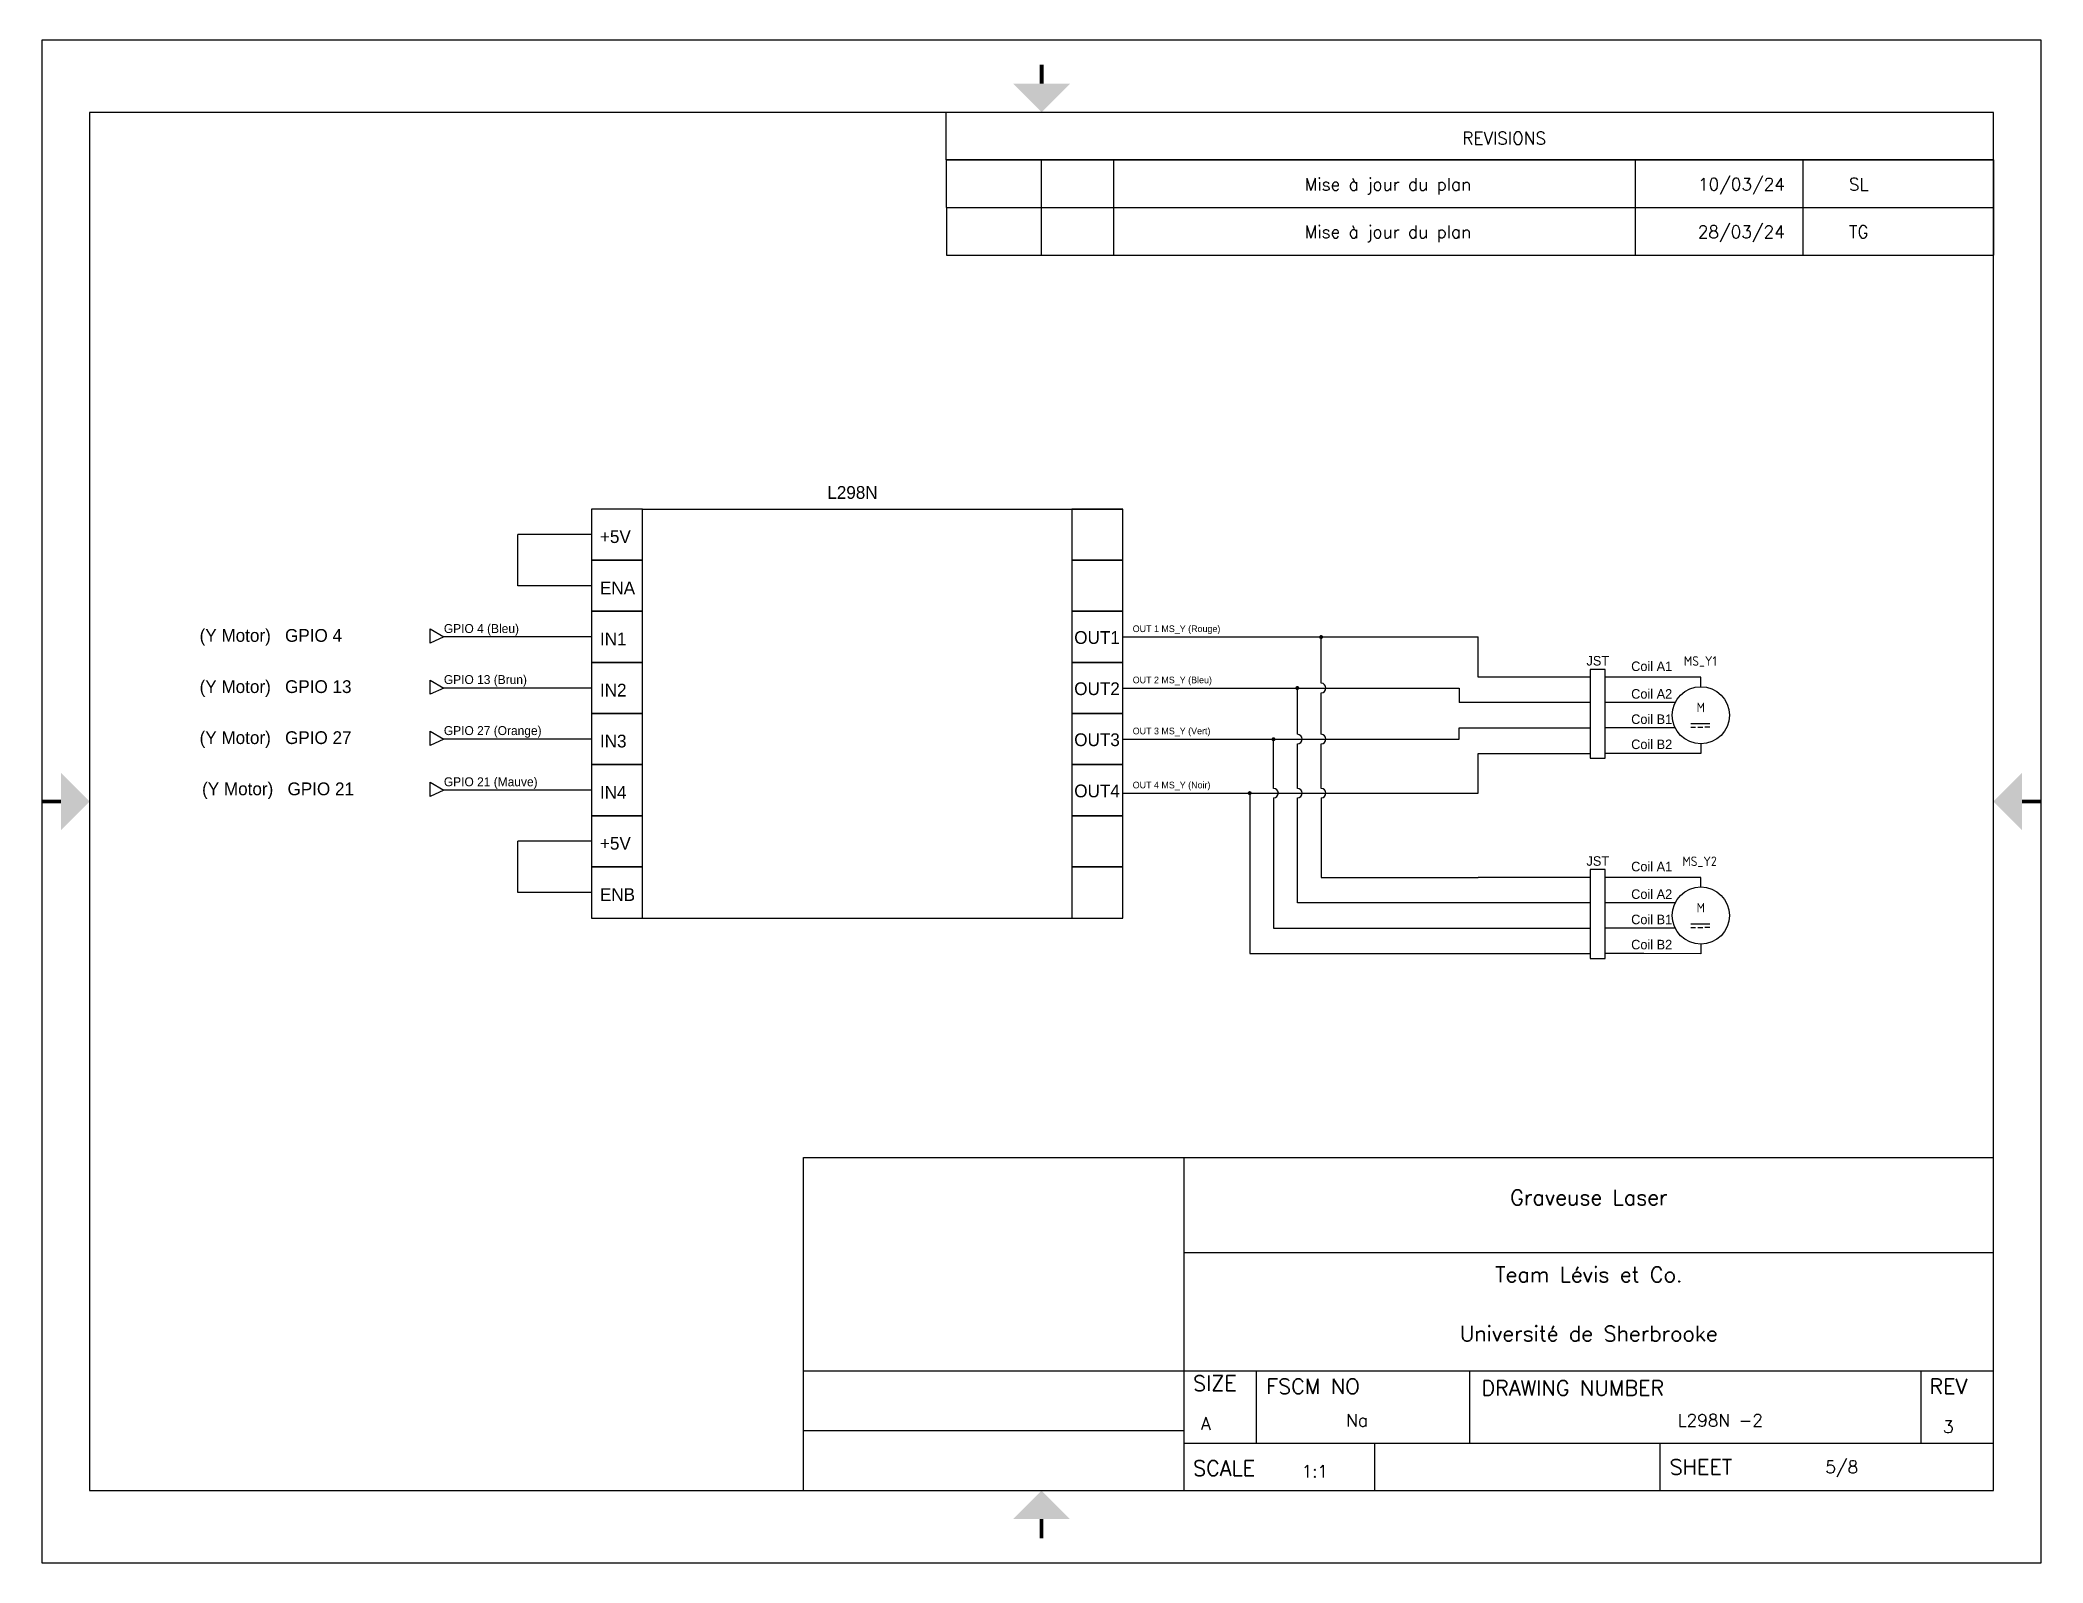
# Model space of a CAD drawing. Header units: inches. Extents: x 0 to 10.5, y 0 to 8.
import ezdxf
from ezdxf.enums import TextEntityAlignment as Align

# ---------------------------------------------------------------- set-up
doc = ezdxf.new("R2010")
doc.units = ezdxf.units.IN
doc.header["$LTSCALE"] = 0.75
doc.header["$MEASUREMENT"] = 0
for name, color, linetype in [('MISC', 2, 'Continuous'), ('SYMS', 7, 'Continuous'), ('TAGS', 51, 'Continuous'), ('TB_LABELS', 1, 'Continuous'), ('Title Block', 7, 'Continuous'), ('Viewport', 7, 'Continuous')]:
    doc.layers.add(name, color=color, linetype=linetype)
doc.styles.add('Roman', font='romans')
doc.styles.add('WD', font='romans.shx')
doc.styles.add('WD_IEC', font='isocp2.shx', dxfattribs={"width": 0.9, "height": 4})

# ---------------------------------------------------------------- blocks, each defined once
blk = doc.blocks.new('ANSI_border_A(L)')
for p, q in [((4.75, 7.37), (4.75, 7.62)), ((10.25, 7.37), (4.75, 7.37))]:
    blk.add_line(p, q)
at = {"layer": 'Title Block'}
for p, q in [((0, 8), (0, 0)), ((10.5, 8), (0, 8)), ((10.5, 0), (10.5, 8)), ((0.25, 7.62), (0.25, 0.38)), ((10.25, 7.62), (0.25, 7.62)), ((10.25, 0.38), (10.25, 7.62)), ((0.25, 0.38), (10.25, 0.38)), ((0, 0), (10.5, 0))]:
    blk.add_line(p, q, dxfattribs=at)
at = {"layer": 'Title Block', "const_width": 0.02}
for points in [[(5.251, 7.871), (5.251, 7.771)], [(0, 4), (0.1, 4)], [(10.5, 4), (10.4, 4)], [(5.25, 0.13), (5.25, 0.23)]]:
    blk.add_lwpolyline(points, dxfattribs=at)
at = {"layer": 'Title Block'}
for points in [[(5.101, 7.771), (5.401, 7.771), (5.251, 7.621)], [(0.1, 3.85), (0.1, 4.15), (0.25, 4)], [(10.4, 3.85), (10.4, 4.15), (10.25, 4)], [(5.1, 0.23), (5.4, 0.23), (5.25, 0.38)]]:
    blk.add_solid(points, dxfattribs=at)
at = {"layer": 'Title Block', "style": 'Roman'}
blk.add_text('REVISIONS', height=0.065, dxfattribs=at).set_placement((7.46, 7.452))
blk = doc.blocks.new('HMO1M6')
for p, q in [((0, 10), (-15, 10)), ((0, 7.5), (0, 10)), ((-2.66, -2.16), (2.34, -2.16)), ((-2.66, -3.16), (-1.41, -3.16)), ((-0.81, -3.16), (0.49, -3.16)), ((2.34, -3.16), (1.09, -3.16)), ((0, -10.03), (-15, -10)), ((0, -7.5), (0, -10.03))]:
    blk.add_line(p, q)
blk.add_circle((0, 0), 7.5)
at = {"style": 'WD_IEC'}
for tag, p in [('INST', (-1.09, 18.99)), ('LOC', (-1.09, 15.99)), ('TAG1', (-1.09, 12.99)), ('RATING1', (-1.32, -13.67)), ('DESC2', (-1.32, -22.67)), ('DESC1', (-1.32, -19.67)), ('DESC3', (-1.32, -25.67))]:
    blk.add_attdef(tag, text='', height=2.5, dxfattribs=at).set_placement(p, align=Align.RIGHT)
for tag, p in [('TERM01', (-15.06, 10.52)), ('TERM02', (-15.06, -9.48))]:
    blk.add_attdef(tag, p, '', height=2, dxfattribs=at)
at = {"style": 'WD_IEC', "flags": 1}
blk.add_attdef('X4TERM01', (-15, 10), '', height=0.32, rotation=360, dxfattribs=at)
for tag, p, height in [('MFG', (7.98, 5.46), 1.5), ('CAT', (7.98, 3.41), 1.5), ('ASSYCODE', (7.87, -2.86), 1), ('FAMILY', (7.87, -4.36), 1), ('CATDESC', (7.87, -5.86), 1), ('X4TERM02', (-15, -10), 0.32)]:
    blk.add_attdef(tag, p, '', height=height, dxfattribs=at)
at = {"style": 'WD_IEC'}
blk.add_attdef('M', text='', height=2.5, dxfattribs=at).set_placement((0.01, 0.77), align=Align.CENTER)
at = {"lineweight": 15, "style": 'WD_IEC'}
blk.add_attdef('XREF', text='', height=2.5, dxfattribs=at).set_placement((-1.32, -16.67), align=Align.RIGHT)
at = {"style": 'WD_IEC', "width": 0.9}
blk.add_attdef('WDTAGALT', text='', height=2.5, dxfattribs=at).set_placement((-1.32, -28.67), align=Align.RIGHT)
blk = doc.blocks.new('ANSI_tblock_desc_A(L)')
for p, q in [((0, 0), (0, 1.75)), ((-6.25, 0), (0, 0))]:
    blk.add_line(p, q)
at = {"layer": 'Title Block'}
for p, q in [((-6.25, 1.75), (0, 1.75)), ((-6.25, 0), (-6.25, 1.75)), ((-4.25, 0), (-4.25, 1.75)), ((-4.25, 1.25), (0, 1.25)), ((-6.25, 0.63), (0, 0.63)), ((-3.87, 0.25), (-3.87, 0.63)), ((-2.75, 0.25), (-2.75, 0.63)), ((-0.38, 0.25), (-0.38, 0.63)), ((-6.25, 0.315), (-4.25, 0.315)), ((-4.25, 0.25), (0, 0.25)), ((-3.25, 0), (-3.25, 0.25)), ((-1.75, 0), (-1.75, 0.25))]:
    blk.add_line(p, q, dxfattribs=at)
at = {"color": 0, "style": 'Roman', "flags": 8}
for tag, p in [('FNAME', (-10.3, 5.12)), ('REVDATE', (-10.3, 2.62)), ('USER', (-10.3, -0.38))]:
    blk.add_attdef(tag, p, '', height=0.15, rotation=90, dxfattribs=at)
at = {"style": 'WD'}
for tag, p in [('PROJDESC', (-2.125, 1.5)), ('TITLE1', (-2.125, 1.095)), ('TITLE2', (-2.125, 0.785))]:
    blk.add_attdef(tag, text='', height=0.08, dxfattribs=at).set_placement(p, align=Align.CENTER)
for tag, p in [('SIZE', (-4.162, 0.32)), ('FSCM_NO', (-3.4, 0.337)), ('DWG_NO', (-1.659, 0.337)), ('REV', (-0.265, 0.303)), ('SCALE', (-3.634, 0.069)), ('SHEET', (-0.883, 0.092))]:
    blk.add_attdef(tag, p, '', height=0.065, dxfattribs=at)
at = {"style": 'WD', "flags": 1}
blk.add_attdef('WD_TB', (-5.57, 0.177), '', height=0.086, dxfattribs=at)
at = {"layer": 'TB_LABELS', "style": 'WD'}
for s, p in [('SIZE', (-4.204, 0.604)), ('FSCM NO', (-3.819, 0.588)), ('DRAWING NUMBER', (-2.689, 0.579)), ('REV', (-0.336, 0.588)), ('SCALE', (-4.204, 0.158)), ('SHEET', (-1.701, 0.164))]:
    blk.add_text(s, height=0.08, dxfattribs=at).set_placement(p, align=Align.TOP_LEFT)
blk = doc.blocks.new('ANSI_REVblock_A')
blk.add_line((0, 0), (0, -0.25))
at = {"layer": 'Title Block'}
for p, q in [((-5.5, 0), (0, 0)), ((-5.5, 0), (-5.5, -0.25)), ((-5, -0.25), (-5, 0)), ((-4.62, -0.25), (-4.62, 0)), ((-1.88, -0.25), (-1.88, 0)), ((-1, -0.25), (-1, 0)), ((-5.5, -0.25), (0, -0.25))]:
    blk.add_line(p, q, dxfattribs=at)
at = {"style": 'WD'}
for tag, p in [('ZONE', (-5.391, -0.16)), ('REV', (-4.92, -0.16)), ('DESCRIPTION', (-3.618, -0.16)), ('DATE', (-1.552, -0.16)), ('APPROVED', (-0.759, -0.16))]:
    blk.add_attdef(tag, p, '', height=0.065, dxfattribs=at)
at = {"style": 'WD', "flags": 1}
blk.add_attdef('WD_TB', (-4.505, -0.154), '', height=0.03, dxfattribs=at)

msp = doc.modelspace()

# ---------------------------------------------------------------- hatches: boundary and pattern name
for points in [[(6.708, 4.864, 1), (6.729, 4.864, 1)], [(6.583, 4.596, 1), (6.604, 4.596, 1)], [(6.458, 4.327, 1), (6.479, 4.327, 1)], [(6.333, 4.044, 1), (6.354, 4.044, 1)]]:
    msp.add_hatch(color=256).paths.add_polyline_path(points)

# ---------------------------------------------------------------- linework, layer by layer
for p, q in [((2.886, 5.536), (2.886, 5.267)), ((3.155, 5.536), (2.886, 5.536)), ((3.155, 5.267), (3.155, 5.536)), ((3.155, 5.536), (5.41, 5.536)), ((5.41, 5.536), (5.678, 5.536)), ((5.41, 5.536), (5.41, 5.267)), ((5.678, 5.536), (5.41, 5.536)), ((5.678, 5.267), (5.678, 5.536)), ((2.886, 5.402), (2.499, 5.402)), ((2.499, 5.133), (2.499, 5.402)), ((2.886, 5.267), (3.155, 5.267)), ((2.886, 5.267), (2.886, 4.999)), ((3.155, 5.267), (2.886, 5.267)), ((3.155, 4.999), (3.155, 5.267)), ((5.41, 5.267), (5.678, 5.267)), ((5.41, 5.267), (5.41, 4.999)), ((5.678, 5.267), (5.41, 5.267)), ((5.678, 4.999), (5.678, 5.267)), ((2.886, 5.133), (2.499, 5.133)), ((2.886, 4.999), (3.155, 4.999)), ((2.886, 4.999), (2.886, 4.731)), ((3.155, 4.999), (2.886, 4.999)), ((3.155, 4.731), (3.155, 4.999)), ((5.41, 4.999), (5.678, 4.999)), ((5.41, 4.999), (5.41, 4.731)), ((5.678, 4.999), (5.41, 4.999)), ((5.678, 4.731), (5.678, 4.999)), ((2.039, 4.831), (2.039, 4.907)), ((2.039, 4.907), (2.111, 4.865)), ((2.111, 4.865), (2.039, 4.831)), ((2.886, 4.865), (2.111, 4.865)), ((5.678, 4.865), (7.544, 4.865)), ((6.719, 4.621), (6.719, 4.865)), ((7.544, 4.653), (7.544, 4.865)), ((2.039, 4.563), (2.039, 4.638)), ((2.039, 4.638), (2.111, 4.596)), ((2.886, 4.731), (3.155, 4.731)), ((2.886, 4.731), (2.886, 4.462)), ((3.155, 4.731), (2.886, 4.731)), ((3.155, 4.462), (3.155, 4.731)), ((5.41, 4.731), (5.678, 4.731)), ((5.41, 4.731), (5.41, 4.462)), ((5.678, 4.731), (5.41, 4.731)), ((5.678, 4.462), (5.678, 4.731)), ((8.131, 4.653), (7.544, 4.653)), ((8.413, 4.653), (8.213, 4.653)), ((2.111, 4.596), (2.039, 4.563)), ((2.886, 4.596), (2.111, 4.596)), ((5.678, 4.596), (7.444, 4.596)), ((6.594, 4.353), (6.594, 4.596)), ((6.719, 4.353), (6.719, 4.571)), ((7.444, 4.596), (7.444, 4.52)), ((2.886, 4.462), (3.155, 4.462)), ((2.886, 4.462), (2.886, 4.194)), ((3.155, 4.462), (2.886, 4.462)), ((3.155, 4.194), (3.155, 4.462)), ((5.41, 4.462), (5.678, 4.462)), ((5.41, 4.462), (5.41, 4.194)), ((5.678, 4.462), (5.41, 4.462)), ((5.678, 4.194), (5.678, 4.462)), ((8.131, 4.52), (7.444, 4.52)), ((8.579, 4.52), (8.211, 4.52)), ((2.039, 4.294), (2.039, 4.37)), ((2.039, 4.37), (2.111, 4.328)), ((2.111, 4.328), (2.039, 4.294)), ((2.886, 4.328), (2.111, 4.328)), ((5.678, 4.328), (7.444, 4.328)), ((6.469, 4.069), (6.469, 4.328)), ((7.444, 4.328), (7.444, 4.387)), ((7.444, 4.387), (8.131, 4.387)), ((8.579, 4.387), (8.211, 4.387)), ((6.594, 4.069), (6.594, 4.303)), ((6.719, 4.069), (6.719, 4.303)), ((7.544, 4.044), (7.544, 4.253)), ((7.544, 4.253), (8.131, 4.253)), ((8.413, 4.253), (8.213, 4.253)), ((2.886, 4.194), (3.155, 4.194)), ((2.886, 4.194), (2.886, 3.925)), ((3.155, 4.194), (2.886, 4.194)), ((3.155, 3.925), (3.155, 4.194)), ((5.41, 4.194), (5.678, 4.194)), ((5.41, 4.194), (5.41, 3.925)), ((5.678, 4.194), (5.41, 4.194)), ((5.678, 3.925), (5.678, 4.194)), ((2.039, 4.026), (2.039, 4.101)), ((2.039, 4.101), (2.111, 4.059)), ((2.111, 4.059), (2.039, 4.026)), ((2.886, 4.059), (2.111, 4.059)), ((5.678, 4.044), (7.544, 4.044)), ((6.344, 4.044), (6.344, 3.201)), ((6.469, 4.019), (6.469, 3.335)), ((6.594, 3.468), (6.594, 4.019)), ((6.719, 4.019), (6.719, 3.601)), ((2.886, 3.925), (3.155, 3.925)), ((3.155, 3.925), (2.886, 3.925)), ((2.886, 3.925), (2.886, 3.657)), ((3.155, 3.657), (3.155, 3.925)), ((5.41, 3.925), (5.678, 3.925)), ((5.41, 3.925), (5.41, 3.657)), ((5.678, 3.925), (5.41, 3.925)), ((5.678, 3.657), (5.678, 3.925)), ((2.886, 3.791), (2.499, 3.791)), ((2.499, 3.522), (2.499, 3.791)), ((2.886, 3.657), (3.155, 3.657)), ((2.886, 3.657), (2.886, 3.388)), ((3.155, 3.657), (2.886, 3.657)), ((3.155, 3.388), (3.155, 3.657)), ((5.41, 3.657), (5.678, 3.657)), ((5.41, 3.657), (5.41, 3.388)), ((5.678, 3.657), (5.41, 3.657)), ((5.678, 3.388), (5.678, 3.657)), ((6.719, 3.601), (7.544, 3.601)), ((8.131, 3.601), (7.544, 3.601)), ((8.413, 3.601), (8.213, 3.601)), ((2.886, 3.522), (2.499, 3.522)), ((2.886, 3.388), (5.678, 3.388)), ((7.444, 3.468), (6.594, 3.468)), ((8.131, 3.468), (7.444, 3.468)), ((8.579, 3.468), (8.211, 3.468)), ((6.469, 3.335), (7.444, 3.335)), ((7.444, 3.335), (8.131, 3.335)), ((8.579, 3.335), (8.211, 3.335)), ((6.344, 3.201), (7.544, 3.201)), ((7.544, 3.201), (8.131, 3.201)), ((8.413, 3.201), (8.213, 3.201))]:
    msp.add_line(p, q)
for points in [[(8.211, 4.694), (8.131, 4.694), (8.131, 4.227), (8.211, 4.227)], [(8.211, 3.642), (8.131, 3.642), (8.131, 3.175), (8.211, 3.175)]]:
    msp.add_lwpolyline(points, close=True)
for centre in [(6.719, 4.596), (6.594, 4.328), (6.719, 4.328), (6.469, 4.044), (6.594, 4.044), (6.719, 4.044)]:
    msp.add_arc(centre, 0.025, 270, 90)

# ---------------------------------------------------------------- block references
ref = msp.add_blockref('ANSI_REVblock_A', (10.25, 7.37))
ref.add_attrib('DESCRIPTION', 'Mise à jour du plan', (6.632, 7.21), dxfattribs={"height": 0.065, "style": 'WD'})
ref.add_attrib('DATE', '10/03/24', (8.698, 7.21), dxfattribs={"height": 0.065, "style": 'WD'})
ref.add_attrib('APPROVED', 'SL', (9.491, 7.21), dxfattribs={"height": 0.065, "style": 'WD'})
ref = msp.add_blockref('ANSI_REVblock_A', (10.25, 7.12), dxfattribs=dict(xscale=0.999947369421896, yscale=0.999947369421896, zscale=0.999947369421896))
ref.add_attrib('DESCRIPTION', 'Mise à jour du plan', (6.632, 6.96), dxfattribs={"height": 0.065, "style": 'WD'})
ref.add_attrib('DATE', '28/03/24', (8.697, 6.96), dxfattribs={"height": 0.065, "style": 'WD'})
ref.add_attrib('APPROVED', 'TG', (9.491, 6.96), dxfattribs={"height": 0.065, "style": 'WD'})
msp.add_blockref('ANSI_tblock_desc_A(L)', (10.25, 0.38)).add_auto_attribs({'PROJDESC': 'Graveuse Laser', 'TITLE1': 'Team Lévis et Co.', 'TITLE2': 'Université de Sherbrooke', 'SIZE': 'A', 'FSCM_NO': 'Na', 'DWG_NO': 'L298N -2', 'REV': '3', 'SCALE': '1:1', 'SHEET': '5/8'})
at = {"layer": 'SYMS'}
ref = msp.add_blockref('HMO1M6', (8.713, 4.453), dxfattribs=dict(at, xscale=0.02, yscale=0.02, zscale=0.02))
ref.add_attrib('M', 'M', dxfattribs={"layer": 'MISC', "color": 5, "height": 0.05, "style": 'WD_IEC'}).set_placement((8.713, 4.469), align=Align.CENTER)
ref.add_attrib('TAG1', 'MS_Y1', dxfattribs={"layer": 'TAGS', "color": 5, "height": 0.05, "style": 'WD_IEC'}).set_placement((8.797, 4.713), align=Align.RIGHT)
ref = msp.add_blockref('HMO1M6', (8.713, 3.401), dxfattribs=dict(at, xscale=0.02, yscale=0.02, zscale=0.02))
ref.add_attrib('M', 'M', dxfattribs={"layer": 'MISC', "color": 5, "height": 0.05, "style": 'WD_IEC'}).set_placement((8.713, 3.417), align=Align.CENTER)
ref.add_attrib('TAG1', 'MS_Y2', dxfattribs={"layer": 'TAGS', "color": 5, "height": 0.05, "style": 'WD_IEC'}).set_placement((8.797, 3.661), align=Align.RIGHT)
at = {"layer": 'Viewport'}
msp.add_blockref('ANSI_border_A(L)', (0, 0), dxfattribs=at)

# ---------------------------------------------------------------- texts
for s, width, gutter_width, heights, insert, char_height, attachment_point in [('L298N', 2.28194, 0.336, [0], (4.125, 5.657), 0.0671, 1), ('\\pxql;+5V', 1.16055, 0.336, [0.158], (3.511, 5.391), 0.0671, 5), ('\\pxql;ENA', 1.16055, 0.336, [0.158], (3.511, 5.122), 0.0671, 5), ('(Y Motor)   GPIO 4 ', 1.81038, 0.336, [0.17], (0.828, 4.906), 0.06712, 1), ('{\\C116;\\c3434259;GPIO 4 (Bleu)}', 0.71115, 0.336, [0.0757], (2.111, 4.932), 0.04698, 1), ('\\pxql;IN1', 1.16055, 0.336, [0.158], (3.511, 4.854), 0.0671, 5), ('\\pxqr;OUT1', 1.16055, 0.336, [0.158], (5.081, 4.861), 0.0671, 5), ('{\\C116;\\c3434259;OUT 1 MS_Y (Rouge)}', 0.73279, 0.25, [0.0253], (5.729, 4.925), 0.035, 1), ('JST', 0.2, 0.25, [0], (8.172, 4.739), 0.05, 5), ('Coil A1', 0.30911, 0.25, [0.133], (8.455, 4.71), 0.05, 5), ('(Y Motor)   GPIO 13 ', 1.81038, 0.336, [0.17], (0.828, 4.637), 0.06712, 1), ('{\\C116;\\c3434259;GPIO 13 (Brun)}', 0.71115, 0.336, [0.0757], (2.111, 4.664), 0.04698, 1), ('{\\C116;\\c3434259;OUT 2 MS_Y (Bleu)}', 0.75153, 0.25, [0.108], (5.729, 4.656), 0.035, 1), ('\\pxql;IN2', 1.16055, 0.336, [0.158], (3.511, 4.585), 0.0671, 5), ('\\pxqr;OUT2', 1.16055, 0.336, [0.158], (5.081, 4.592), 0.0671, 5), ('Coil A2', 0.33163, 0.25, [0.122], (8.455, 4.565), 0.05, 5), ('Coil B1', 0.44003, 0.25, [0.141], (8.455, 4.432), 0.05, 5), ('(Y Motor)   GPIO 27 ', 1.81038, 0.336, [0.17], (0.828, 4.369), 0.06712, 1), ('{\\C116;\\c3434259;GPIO 27 (Orange)}', 0.71115, 0.336, [0.0757], (2.111, 4.396), 0.04698, 1), ('\\pxql;IN3', 1.16055, 0.336, [0.158], (3.511, 4.317), 0.0671, 5), ('\\pxqr;OUT3', 1.16055, 0.336, [0.158], (5.081, 4.324), 0.0671, 5), ('{\\C116;\\c3434259;OUT 3 MS_Y (Vert)}', 0.72743, 0.25, [0.103], (5.729, 4.388), 0.035, 1), ('Coil B2', 0.42841, 0.25, [0.172], (8.455, 4.3), 0.05, 5), ('(Y Motor)   GPIO 21 ', 1.81038, 0.336, [0.17], (0.841, 4.1), 0.06712, 1), ('{\\C116;\\c3434259;GPIO 21 (Mauve)}', 0.71115, 0.336, [0.0757], (2.111, 4.127), 0.04698, 1), ('{\\C116;\\c3434259;OUT 4 MS_Y (Noir)}', 0.7783, 0.25, [0.108], (5.729, 4.104), 0.035, 1), ('\\pxql;IN4', 1.16055, 0.336, [0.158], (3.511, 4.048), 0.0671, 5), ('\\pxqr;OUT4', 1.16055, 0.336, [0.158], (5.081, 4.055), 0.0671, 5), ('\\pxql;+5V', 1.16055, 0.336, [0.158], (3.511, 3.78), 0.0671, 5), ('JST', 0.2, 0.25, [0], (8.172, 3.687), 0.05, 5), ('Coil A1', 0.30911, 0.25, [0.133], (8.455, 3.658), 0.05, 5), ('\\pxql;ENB', 1.16055, 0.336, [0.158], (3.511, 3.511), 0.0671, 5), ('Coil A2', 0.33163, 0.25, [0.122], (8.455, 3.513), 0.05, 5), ('Coil B1', 0.44003, 0.25, [0.141], (8.455, 3.38), 0.05, 5), ('Coil B2', 0.42841, 0.25, [0.172], (8.455, 3.248), 0.05, 5)]:
    msp.add_mtext_dynamic_manual_height_columns(s, width=width, gutter_width=gutter_width, heights=heights, dxfattribs=dict(insert=insert, char_height=char_height, attachment_point=attachment_point))

doc.saveas('drawing.dxf')
